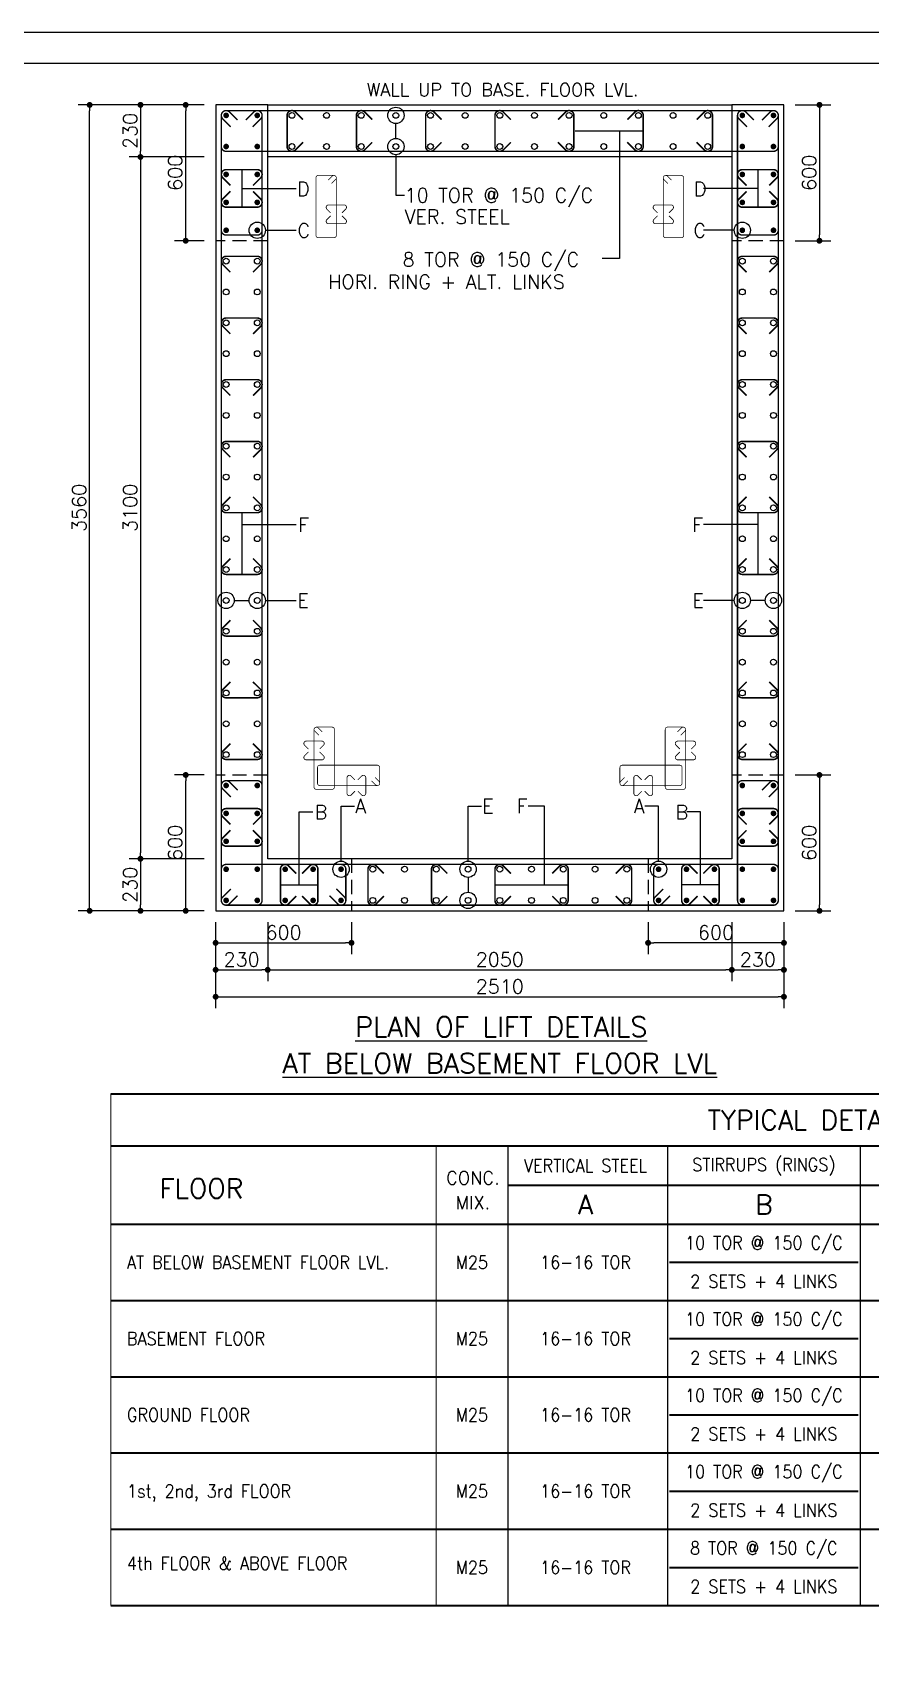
# Model space of a CAD drawing. Extents: x -200722 to 834823, y -494970 to 88783.
# Drawn here: x 275985 to 290794, y -146853 to -118243 of the extents above; entities that cross this region are included whole.
import ezdxf
from ezdxf.enums import TextEntityAlignment as Align

# ---------------------------------------------------------------- set-up
doc = ezdxf.new("R2010")
doc.units = 0
doc.header["$LTSCALE"] = 100
doc.header["$MEASUREMENT"] = 0
doc.header["$PDMODE"] = 34
doc.linetypes.add('HIDDEN', pattern=[0.375, 0.25, -0.125])
doc.layers.get('0').update_dxf_attribs({"linetype": 'CONTINUOUS'})
doc.layers.get('DEFPOINTS').update_dxf_attribs({"linetype": 'CONTINUOUS'})
doc.layers.add('9_PRINT BOUNDARY_NON PRINT', color=32, linetype='CONTINUOUS', plot=False)
doc.layers.add('9_TITLE TEXT', color=7, linetype='CONTINUOUS', lineweight=20)
for name, color, linetype in [('BEAM', 4, 'CONTINUOUS'), ('COL. SHED. STEEL.', 6, 'CONTINUOUS'), ('STEEL', 6, 'CONTINUOUS'), ('TEXT', 2, 'CONTINUOUS')]:
    doc.layers.add(name, color=color, linetype=linetype)
doc.styles.add('ROMANS', font='romans.shx')
doc.styles.get("Standard").update_dxf_attribs({"font": 'simplex.shx'})
doc.dimstyles.new('STANDARD$0', dxfattribs={"dimtxt": 2.5, "dimasz": 2.5, "dimexe": 2, "dimexo": 0.7, "dimgap": 0.9, "dimtad": 1, "dimdec": 0, "dimdsep": 46, "dimtxsty": 'ROMANS', "dimcen": 0.09, "dimclrd": 4, "dimclre": 4, "dimclrt": 3, "dimadec": 0, "dimazin": 0, "dimtfac": 1, "dimtdec": 0, "dimtmove": 0, "dimatfit": 3, "dimfxl": 1, "dimtolj": 1, "dimtzin": 0, "dimarcsym": 0})

# ---------------------------------------------------------------- blocks, each defined once
blk = doc.blocks.new('DOT')
at = {"color": 0, "linetype": 'ByBlock'}
blk.add_line((-0.5, 0), (-1, 0), dxfattribs=at)
at = {"color": 0, "linetype": 'ByBlock', "const_width": 0.5}
blk.add_lwpolyline([(-0.25, 0, 1), (0.25, 0, 1)], format="xyb", close=True, dxfattribs=at)
blk = doc.blocks.new('*D4')
at = {"layer": 'BEAM', "color": 0, "lineweight": -2, "transparency": 16777216}
for p, q in [((279023, -119524), (277695, -119524)), ((277895, -119628), (277895, -120340)), ((279023, -120444), (277695, -120444))]:
    blk.add_line(p, q, dxfattribs=at)
at = {"layer": 'DEFPOINTS', "color": 0, "lineweight": -3, "transparency": 16777216}
for p in [(279223, -119524), (277895, -120444), (279223, -120444)]:
    blk.add_point(p, dxfattribs=at)
at = {"layer": 'BEAM', "color": 0, "lineweight": -2, "transparency": 16777216, "xscale": 104, "yscale": 104, "zscale": 104}
for p, rotation in [((277895, -119524), 90), ((277895, -120444), 270)]:
    blk.add_blockref('DOT', p, dxfattribs=dict(at, rotation=rotation))
at = {"layer": 'BEAM', "color": 0, "transparency": 16777216, "insert": (277711, -119984), "char_height": 248, "attachment_point": 5, "rotation": 90}
blk.add_mtext('\\A1;230', dxfattribs=at)
blk = doc.blocks.new('_DOT')
at = {"color": 0, "linetype": 'ByBlock'}
blk.add_line((-0.5, 0), (-1, 0), dxfattribs=at)
at = {"color": 0, "linetype": 'ByBlock', "const_width": 0.5}
blk.add_lwpolyline([(-0.25, 0, 1), (0.25, 0, 1)], format="xyb", close=True, dxfattribs=at)
blk = doc.blocks.new('*D5')
at = {"layer": 'BEAM', "color": 0, "lineweight": -2, "transparency": 16777216}
for p, q in [((279023, -120444), (277695, -120444)), ((277895, -120548), (277895, -132740)), ((279023, -132844), (277695, -132844))]:
    blk.add_line(p, q, dxfattribs=at)
at = {"layer": 'DEFPOINTS', "color": 0, "lineweight": -3, "transparency": 16777216}
for p in [(279223, -120444), (277895, -132844), (279223, -132844)]:
    blk.add_point(p, dxfattribs=at)
at = {"layer": 'BEAM', "color": 0, "lineweight": -2, "transparency": 16777216, "xscale": 104, "yscale": 104, "zscale": 104}
for p, rotation in [((277895, -120444), 90), ((277895, -132844), 270)]:
    blk.add_blockref('DOT', p, dxfattribs=dict(at, rotation=rotation))
at = {"layer": 'BEAM', "color": 0, "transparency": 16777216, "insert": (277711, -126644), "char_height": 248, "attachment_point": 5, "rotation": 90}
blk.add_mtext('\\A1;3100', dxfattribs=at)
blk = doc.blocks.new('*D6')
at = {"layer": 'BEAM', "color": 0, "lineweight": -2, "transparency": 16777216}
for p, q in [((279023, -132844), (277695, -132844)), ((277895, -132948), (277895, -133660)), ((279023, -133764), (277695, -133764))]:
    blk.add_line(p, q, dxfattribs=at)
at = {"layer": 'DEFPOINTS', "color": 0, "lineweight": -3, "transparency": 16777216}
for p in [(279223, -132844), (277895, -133764), (279223, -133764)]:
    blk.add_point(p, dxfattribs=at)
at = {"layer": 'BEAM', "color": 0, "lineweight": -2, "transparency": 16777216, "xscale": 104, "yscale": 104, "zscale": 104}
for p, rotation in [((277895, -132844), 90), ((277895, -133764), 270)]:
    blk.add_blockref('DOT', p, dxfattribs=dict(at, rotation=rotation))
at = {"layer": 'BEAM', "color": 0, "transparency": 16777216, "insert": (277711, -133304), "char_height": 248, "attachment_point": 5, "rotation": 90}
blk.add_mtext('\\A1;230', dxfattribs=at)
blk = doc.blocks.new('*D7')
at = {"layer": 'BEAM', "color": 0, "lineweight": -2, "transparency": 16777216}
for p, q in [((279023, -119524), (276797, -119524)), ((276997, -133660), (276997, -119628)), ((279023, -133764), (276797, -133764))]:
    blk.add_line(p, q, dxfattribs=at)
at = {"layer": 'DEFPOINTS', "color": 0, "lineweight": -3, "transparency": 16777216}
for p in [(276997, -119524), (279223, -119524), (279223, -133764)]:
    blk.add_point(p, dxfattribs=at)
at = {"layer": 'BEAM', "color": 0, "lineweight": -2, "transparency": 16777216, "xscale": 104, "yscale": 104, "zscale": 104}
for p, rotation in [((276997, -119524), 90), ((276997, -133764), 270)]:
    blk.add_blockref('DOT', p, dxfattribs=dict(at, rotation=rotation))
at = {"layer": 'BEAM', "color": 0, "transparency": 16777216, "insert": (276813, -126644), "char_height": 248, "attachment_point": 5, "rotation": 90}
blk.add_mtext('\\A1;3560', dxfattribs=at)
blk = doc.blocks.new('*D8')
at = {"layer": 'BEAM', "color": 0, "lineweight": -2, "transparency": 16777216}
for p, q in [((279223, -133964), (279223, -135007)), ((280143, -133964), (280143, -135007)), ((279327, -134807), (280039, -134807))]:
    blk.add_line(p, q, dxfattribs=at)
at = {"layer": 'DEFPOINTS', "color": 0, "lineweight": -3, "transparency": 16777216}
for p in [(279223, -133764), (280143, -133764), (280143, -134807)]:
    blk.add_point(p, dxfattribs=at)
at = {"layer": 'BEAM', "color": 0, "lineweight": -2, "transparency": 16777216, "xscale": 104, "yscale": 104, "zscale": 104, "rotation": 180}
blk.add_blockref('DOT', (279223, -134807), dxfattribs=at)
at = {"layer": 'BEAM', "color": 0, "lineweight": -2, "transparency": 16777216, "xscale": 104, "yscale": 104, "zscale": 104}
blk.add_blockref('DOT', (280143, -134807), dxfattribs=at)
at = {"layer": 'BEAM', "color": 0, "transparency": 16777216, "insert": (279683, -134623), "char_height": 248, "attachment_point": 5}
blk.add_mtext('\\A1;230', dxfattribs=at)
blk = doc.blocks.new('*D9')
at = {"layer": 'BEAM', "color": 0, "lineweight": -2, "transparency": 16777216}
for p, q in [((280143, -133964), (280143, -135007)), ((288343, -133964), (288343, -135007)), ((280247, -134807), (288239, -134807))]:
    blk.add_line(p, q, dxfattribs=at)
at = {"layer": 'DEFPOINTS', "color": 0, "lineweight": -3, "transparency": 16777216}
for p in [(280143, -133764), (288343, -133764), (288343, -134807)]:
    blk.add_point(p, dxfattribs=at)
at = {"layer": 'BEAM', "color": 0, "lineweight": -2, "transparency": 16777216, "xscale": 104, "yscale": 104, "zscale": 104, "rotation": 180}
blk.add_blockref('DOT', (280143, -134807), dxfattribs=at)
at = {"layer": 'BEAM', "color": 0, "lineweight": -2, "transparency": 16777216, "xscale": 104, "yscale": 104, "zscale": 104}
blk.add_blockref('DOT', (288343, -134807), dxfattribs=at)
at = {"layer": 'BEAM', "color": 0, "transparency": 16777216, "insert": (284243, -134623), "char_height": 248, "attachment_point": 5}
blk.add_mtext('\\A1;2050', dxfattribs=at)
blk = doc.blocks.new('*D10')
at = {"layer": 'BEAM', "color": 0, "lineweight": -2, "transparency": 16777216}
for p, q in [((288343, -133964), (288343, -135007)), ((289263, -133964), (289263, -135007)), ((288447, -134807), (289159, -134807))]:
    blk.add_line(p, q, dxfattribs=at)
at = {"layer": 'DEFPOINTS', "color": 0, "lineweight": -3, "transparency": 16777216}
for p in [(288343, -133764), (289263, -133764), (289263, -134807)]:
    blk.add_point(p, dxfattribs=at)
at = {"layer": 'BEAM', "color": 0, "lineweight": -2, "transparency": 16777216, "xscale": 104, "yscale": 104, "zscale": 104, "rotation": 180}
blk.add_blockref('DOT', (288343, -134807), dxfattribs=at)
at = {"layer": 'BEAM', "color": 0, "lineweight": -2, "transparency": 16777216, "xscale": 104, "yscale": 104, "zscale": 104}
blk.add_blockref('DOT', (289263, -134807), dxfattribs=at)
at = {"layer": 'BEAM', "color": 0, "transparency": 16777216, "insert": (288803, -134623), "char_height": 248, "attachment_point": 5}
blk.add_mtext('\\A1;230', dxfattribs=at)
blk = doc.blocks.new('*D11')
at = {"layer": 'BEAM', "color": 0, "lineweight": -2, "transparency": 16777216}
for p, q in [((279223, -133964), (279223, -135483)), ((289263, -133964), (289263, -135483)), ((279327, -135283), (289159, -135283))]:
    blk.add_line(p, q, dxfattribs=at)
at = {"layer": 'DEFPOINTS', "color": 0, "lineweight": -3, "transparency": 16777216}
for p in [(279223, -133764), (289263, -133764), (289263, -135283)]:
    blk.add_point(p, dxfattribs=at)
at = {"layer": 'BEAM', "color": 0, "lineweight": -2, "transparency": 16777216, "xscale": 104, "yscale": 104, "zscale": 104, "rotation": 180}
blk.add_blockref('DOT', (279223, -135283), dxfattribs=at)
at = {"layer": 'BEAM', "color": 0, "lineweight": -2, "transparency": 16777216, "xscale": 104, "yscale": 104, "zscale": 104}
blk.add_blockref('DOT', (289263, -135283), dxfattribs=at)
at = {"layer": 'BEAM', "color": 0, "transparency": 16777216, "insert": (284243, -135099), "char_height": 248, "attachment_point": 5}
blk.add_mtext('\\A1;2510', dxfattribs=at)
blk = doc.blocks.new('*D12')
at = {"layer": 'BEAM', "color": 0, "lineweight": -2, "transparency": 16777216}
for p, q in [((279223, -133964), (279223, -134530)), ((281623, -133964), (281623, -134530)), ((279327, -134330), (281519, -134330))]:
    blk.add_line(p, q, dxfattribs=at)
at = {"layer": 'DEFPOINTS', "color": 0, "lineweight": -3, "transparency": 16777216}
for p in [(279223, -133764), (281623, -133764), (281623, -134330)]:
    blk.add_point(p, dxfattribs=at)
at = {"layer": 'BEAM', "color": 0, "lineweight": -2, "transparency": 16777216, "xscale": 104, "yscale": 104, "zscale": 104, "rotation": 180}
blk.add_blockref('DOT', (279223, -134330), dxfattribs=at)
at = {"layer": 'BEAM', "color": 0, "lineweight": -2, "transparency": 16777216, "xscale": 104, "yscale": 104, "zscale": 104}
blk.add_blockref('DOT', (281623, -134330), dxfattribs=at)
at = {"layer": 'BEAM', "color": 0, "transparency": 16777216, "insert": (280423, -134146), "char_height": 248, "attachment_point": 5}
blk.add_mtext('\\A1;600', dxfattribs=at)
blk = doc.blocks.new('*D13')
at = {"layer": 'BEAM', "color": 0, "lineweight": -2, "transparency": 16777216}
for p, q in [((279023, -131364), (278494, -131364)), ((278694, -133660), (278694, -131468)), ((279023, -133764), (278494, -133764))]:
    blk.add_line(p, q, dxfattribs=at)
at = {"layer": 'DEFPOINTS', "color": 0, "lineweight": -3, "transparency": 16777216}
for p in [(278694, -131364), (279223, -131364), (279223, -133764)]:
    blk.add_point(p, dxfattribs=at)
at = {"layer": 'BEAM', "color": 0, "lineweight": -2, "transparency": 16777216, "xscale": 104, "yscale": 104, "zscale": 104}
for p, rotation in [((278694, -131364), 90), ((278694, -133764), 270)]:
    blk.add_blockref('DOT', p, dxfattribs=dict(at, rotation=rotation))
at = {"layer": 'BEAM', "color": 0, "transparency": 16777216, "insert": (278510, -132564), "char_height": 248, "attachment_point": 5, "rotation": 90}
blk.add_mtext('\\A1;600', dxfattribs=at)
blk = doc.blocks.new('*D14')
at = {"layer": 'BEAM', "color": 0, "lineweight": -2, "transparency": 16777216}
for p, q in [((279023, -119524), (278494, -119524)), ((278694, -121820), (278694, -119628)), ((279023, -121924), (278494, -121924))]:
    blk.add_line(p, q, dxfattribs=at)
at = {"layer": 'DEFPOINTS', "color": 0, "lineweight": -3, "transparency": 16777216}
for p in [(278694, -119524), (279223, -119524), (279223, -121924)]:
    blk.add_point(p, dxfattribs=at)
at = {"layer": 'BEAM', "color": 0, "lineweight": -2, "transparency": 16777216, "xscale": 104, "yscale": 104, "zscale": 104}
for p, rotation in [((278694, -119524), 90), ((278694, -121924), 270)]:
    blk.add_blockref('DOT', p, dxfattribs=dict(at, rotation=rotation))
at = {"layer": 'BEAM', "color": 0, "transparency": 16777216, "insert": (278510, -120724), "char_height": 248, "attachment_point": 5, "rotation": 90}
blk.add_mtext('\\A1;600', dxfattribs=at)
blk = doc.blocks.new('*D15')
at = {"layer": 'BEAM', "color": 0, "lineweight": -2, "transparency": 16777216}
for p, q in [((289463, -119524), (290091, -119524)), ((289891, -119628), (289891, -121820)), ((289463, -121924), (290091, -121924))]:
    blk.add_line(p, q, dxfattribs=at)
at = {"layer": 'DEFPOINTS', "color": 0, "lineweight": -3, "transparency": 16777216}
for p in [(289263, -119524), (289263, -121924), (289891, -121924)]:
    blk.add_point(p, dxfattribs=at)
at = {"layer": 'BEAM', "color": 0, "lineweight": -2, "transparency": 16777216, "xscale": 104, "yscale": 104, "zscale": 104}
for p, rotation in [((289891, -119524), 90), ((289891, -121924), 270)]:
    blk.add_blockref('DOT', p, dxfattribs=dict(at, rotation=rotation))
at = {"layer": 'BEAM', "color": 0, "transparency": 16777216, "insert": (289707, -120724), "char_height": 248, "attachment_point": 5, "rotation": 90}
blk.add_mtext('\\A1;600', dxfattribs=at)
blk = doc.blocks.new('*D16')
at = {"layer": 'BEAM', "color": 0, "lineweight": -2, "transparency": 16777216}
for p, q in [((289463, -131364), (290091, -131364)), ((289891, -131468), (289891, -133660)), ((289463, -133764), (290091, -133764))]:
    blk.add_line(p, q, dxfattribs=at)
at = {"layer": 'DEFPOINTS', "color": 0, "lineweight": -3, "transparency": 16777216}
for p in [(289263, -131364), (289263, -133764), (289891, -133764)]:
    blk.add_point(p, dxfattribs=at)
at = {"layer": 'BEAM', "color": 0, "lineweight": -2, "transparency": 16777216, "xscale": 104, "yscale": 104, "zscale": 104}
for p, rotation in [((289891, -131364), 90), ((289891, -133764), 270)]:
    blk.add_blockref('DOT', p, dxfattribs=dict(at, rotation=rotation))
at = {"layer": 'BEAM', "color": 0, "transparency": 16777216, "insert": (289707, -132564), "char_height": 248, "attachment_point": 5, "rotation": 90}
blk.add_mtext('\\A1;600', dxfattribs=at)
blk = doc.blocks.new('*D17')
at = {"layer": 'BEAM', "color": 0, "lineweight": -2, "transparency": 16777216}
for p, q in [((286863, -133964), (286863, -134530)), ((289263, -133964), (289263, -134530)), ((289159, -134330), (286967, -134330))]:
    blk.add_line(p, q, dxfattribs=at)
at = {"layer": 'DEFPOINTS', "color": 0, "lineweight": -3, "transparency": 16777216}
for p in [(286863, -133764), (289263, -133764), (286863, -134330)]:
    blk.add_point(p, dxfattribs=at)
at = {"layer": 'BEAM', "color": 0, "lineweight": -2, "transparency": 16777216, "xscale": 104, "yscale": 104, "zscale": 104, "rotation": 180}
blk.add_blockref('DOT', (286863, -134330), dxfattribs=at)
at = {"layer": 'BEAM', "color": 0, "lineweight": -2, "transparency": 16777216, "xscale": 104, "yscale": 104, "zscale": 104}
blk.add_blockref('DOT', (289263, -134330), dxfattribs=at)
at = {"layer": 'BEAM', "color": 0, "transparency": 16777216, "insert": (288063, -134146), "char_height": 248, "attachment_point": 5}
blk.add_mtext('\\A1;600', dxfattribs=at)

msp = doc.modelspace()

# ---------------------------------------------------------------- linework, layer by layer
at = {"color": 18, "lineweight": 20, "true_color": 0x000000}
for p, q in [((277373.2, -136999.4), (277373.2, -146040.1)), ((283116.3, -137919.4), (283116.3, -146040.1))]:
    msp.add_line(p, q, dxfattribs=at)
at = {"color": 18, "lineweight": 35, "true_color": 0x000000}
for p, q in [((277373.2, -136999.4), (304958.4, -136999.4)), ((277373.2, -137919.4), (304958.4, -137919.4)), ((284385.9, -138609.4), (304958.4, -138609.4)), ((277373.2, -139299.4), (304958.4, -139299.4)), ((277373.2, -140647.6), (304958.4, -140647.6)), ((277373.2, -141995.7), (304958.4, -141995.7)), ((277373.2, -143343.8), (304958.4, -143343.8)), ((277373.2, -144692), (304958.4, -144692)), ((277373.2, -146040.1), (304958.4, -146040.1))]:
    msp.add_line(p, q, dxfattribs=at)
at = {"color": 18, "true_color": 0x000000}
for p, q in [((284385.9, -137919.4), (284385.9, -146040.1)), ((287208.4, -137919.4), (287208.4, -146040.1)), ((290608.4, -137919.4), (290608.4, -146040.1))]:
    msp.add_line(p, q, dxfattribs=at)
at = {"color": 8, "lineweight": 35}
for p, q in [((287240.9, -139973.5), (290575.9, -139973.5)), ((287240.9, -141321.6), (290575.9, -141321.6)), ((287240.9, -142669.8), (290575.9, -142669.8)), ((287240.9, -144017.9), (290575.9, -144017.9)), ((287240.9, -145366), (290575.9, -145366))]:
    msp.add_line(p, q, dxfattribs=at)
at = {"color": 18, "true_color": 0x000000}
msp.add_lwpolyline([(223222.7, -183032.7), (314632.7, -183032.7), (314632.7, -118792.7), (223222.7, -118792.7)], close=True, dxfattribs=at)
at = {"layer": '9_PRINT BOUNDARY_NON PRINT', "color": 18, "true_color": 0x000000}
msp.add_lwpolyline([(222672.7, -183582.7), (315182.7, -183582.7), (315182.7, -118242.7), (222672.7, -118242.7)], close=True, dxfattribs=at)
at = {"layer": '9_TITLE TEXT', "color": 18, "true_color": 0x000000}
msp.add_lwpolyline([(314632.7, -118792.7), (223222.7, -118792.7), (223222.7, -183032.7), (314632.7, -183032.7)], dxfattribs=at)
at = {"layer": 'BEAM', "color": 18, "true_color": 0x000000}
for p, q in [((280143.5, -119524.5), (288343.2, -119524.5)), ((288343.2, -120444.5), (280143.5, -120444.5))]:
    msp.add_line(p, q, dxfattribs=at)
at = {"layer": 'BEAM', "color": 8, "linetype": 'HIDDEN', "ltscale": 10}
for p, q in [((280143.5, -121924.5), (279223.5, -121924.5)), ((289263.2, -121924.5), (288343.2, -121924.5)), ((280143.5, -131364.5), (279223.5, -131364.5)), ((289263.2, -131364.5), (288343.2, -131364.5)), ((281623.5, -132844.5), (281623.5, -133764.5)), ((286863.2, -132844.5), (286863.2, -133764.5))]:
    msp.add_line(p, q, dxfattribs=at)
at = {"layer": 'BEAM', "color": 18, "true_color": 0x000000}
msp.add_lwpolyline([(288343.2, -119524.5), (288343.2, -119524.5), (288343.2, -132844.5), (280143.5, -132844.5), (280143.5, -119524.5), (280143.5, -119524.5), (280143.5, -119524.5), (279223.5, -119524.5), (279223.5, -133764.5), (289263.2, -133764.5), (289263.2, -119524.5), (288343.2, -119524.5), (288343.2, -119524.5), (288343.2, -119524.5)], dxfattribs=at)
at = {"layer": 'COL. SHED. STEEL.', "color": 62, "linetype": 'Continuous', "const_width": 25}
for points in [[(279408.5, -133664.5), (279958.5, -133664.5, 0.4142136), (280043.5, -133579.5), (280043.5, -119709.5, 0.4142136), (279958.5, -119624.5), (279408.5, -119624.5, 0.4142136), (279323.5, -119709.5), (279323.5, -133579.5, 0.4142136)], [(289078.2, -133664.5), (288528.2, -133664.5, -0.4142136), (288443.2, -133579.5), (288443.2, -119709.5, -0.4142136), (288528.2, -119624.5), (289078.2, -119624.5, -0.4142136), (289163.2, -119709.5), (289163.2, -133579.5, -0.4142136)], [(279408.5, -133664.5), (289078.2, -133664.5, 0.4142136), (289163.2, -133579.5), (289163.2, -133029.5, 0.4142136), (289078.2, -132944.5), (279408.5, -132944.5, 0.4142136), (279323.5, -133029.5), (279323.5, -133579.5, 0.4142136)]]:
    msp.add_lwpolyline(points, format="xyb", close=True, dxfattribs=at)
for points in [[(279610.6, -119791.9), (279462.7, -119644, 0.9104106), (279343, -119763.7), (279490.9, -119911.6)], [(288876.1, -119791.9), (289024, -119644, -0.9104106), (289143.7, -119763.7), (288995.8, -119911.6)], [(279610.6, -133497), (279462.7, -133644.9, -0.9104106), (279343, -133525.2), (279490.9, -133377.4)]]:
    msp.add_lwpolyline(points, format="xyb", dxfattribs=at)
at = {"layer": 'COL. SHED. STEEL.', "color": 62, "linetype": 'HIDDEN', "ltscale": 10, "const_width": 25}
msp.add_lwpolyline([(289078.2, -119624.5), (279408.5, -119624.5, 0.4142136), (279323.5, -119709.5), (279323.5, -120259.5, 0.4142135), (279408.5, -120344.5), (289078.2, -120344.5, 0.4142136), (289163.2, -120259.5), (289163.2, -119709.5, 0.4142135)], format="xyb", close=True, dxfattribs=at)
at = {"layer": 'COL. SHED. STEEL.', "color": 18, "linetype": 'Continuous', "true_color": 0x000000}
for points, const_width in [([(279408.5, -119624.5), (279958.5, -119624.5, -0.4142136), (280043.5, -119709.5), (280043.5, -121739.5, -0.4142136), (279958.5, -121824.5), (279408.5, -121824.5, -0.4142136), (279323.5, -121739.5), (279323.5, -119709.5, -0.4142136)], 25), ([(279383.5, -119709.5, 1), (279433.5, -119709.5, 1)], 50), ([(279933.5, -119709.5, 1), (279983.5, -119709.5, 1)], 50), ([(289078.2, -119624.5), (288528.2, -119624.5, 0.4142136), (288443.2, -119709.5), (288443.2, -121739.5, 0.4142136), (288528.2, -121824.5), (289078.2, -121824.5, 0.4142136), (289163.2, -121739.5), (289163.2, -119709.5, 0.4142136)], 25), ([(288503.2, -119709.5, 1), (288553.2, -119709.5, 1)], 50), ([(289053.2, -119709.5, 1), (289103.2, -119709.5, 1)], 50), ([(279383.5, -120259.5, 1), (279433.5, -120259.5, 1)], 50), ([(279983.5, -120259.5, -1), (279933.5, -120259.5, -1)], 50), ([(288503.2, -120259.5, 1), (288553.2, -120259.5, 1)], 50), ([(289103.2, -120259.5, -1), (289053.2, -120259.5, -1)], 50), ([(279383.5, -120752.8, 1), (279433.5, -120752.8, 1)], 50), ([(279983.5, -120752.8, -1), (279933.5, -120752.8, -1)], 50), ([(288503.2, -120752.8, 1), (288553.2, -120752.8, 1)], 50), ([(289103.2, -120752.8, -1), (289053.2, -120752.8, -1)], 50), ([(281037.3, -120770.3), (281312.3, -120770.3, -0.4142136), (281354.8, -120812.8), (281354.8, -121827.8, -0.4142136), (281312.3, -121870.3), (281037.3, -121870.3, -0.4142136), (280994.8, -121827.8), (280994.8, -120812.8, -0.4142136)], 12.5), ([(287449.3, -120770.3), (287174.3, -120770.3, 0.4142136), (287131.8, -120812.8), (287131.8, -121827.8, 0.4142136), (287174.3, -121870.3), (287449.3, -121870.3, 0.4142136), (287491.8, -121827.8), (287491.8, -120812.8, 0.4142136)], 12.5), ([(279383.5, -121246.1, 1), (279433.5, -121246.1, 1)], 50), ([(279983.5, -121246.1, -1), (279933.5, -121246.1, -1)], 50), ([(288503.2, -121246.1, 1), (288553.2, -121246.1, 1)], 50), ([(289103.2, -121246.1, -1), (289053.2, -121246.1, -1)], 50), ([(279383.5, -121739.5, 1), (279433.5, -121739.5, 1)], 50), ([(279983.5, -121739.5, -1), (279933.5, -121739.5, -1)], 50), ([(288503.2, -121739.5, 1), (288553.2, -121739.5, 1)], 50), ([(289103.2, -121739.5, -1), (289053.2, -121739.5, -1)], 50), ([(281004, -131618.6), (281279, -131618.6, 0.4142136), (281321.5, -131576.1), (281321.5, -130561.1, 0.4142136), (281279, -130518.6), (281004, -130518.6, 0.4142136), (280961.5, -130561.1), (280961.5, -131576.1, 0.4142136)], 12.5), ([(287482.7, -131618.6), (287207.7, -131618.6, -0.4142136), (287165.2, -131576.1), (287165.2, -130561.1, -0.4142136), (287207.7, -130518.6), (287482.7, -130518.6, -0.4142136), (287525.2, -130561.1), (287525.2, -131576.1, -0.4142136)], 12.5), ([(282079.9, -131190.7), (281064.9, -131190.7, 0.4142136), (281022.4, -131233.2), (281022.4, -131508.2, 0.4142136), (281064.9, -131550.7), (282079.9, -131550.7, 0.4142136), (282122.4, -131508.2), (282122.4, -131233.2, 0.4142136)], 12.5), ([(286406.8, -131190.7), (287421.8, -131190.7, -0.4142136), (287464.3, -131233.2), (287464.3, -131508.2, -0.4142136), (287421.8, -131550.7), (286406.8, -131550.7, -0.4142136), (286364.3, -131508.2), (286364.3, -131233.2, -0.4142136)], 12.5), ([(279408.5, -133664.5), (279958.5, -133664.5, 0.4142136), (280043.5, -133579.5), (280043.5, -131549.5, 0.4142136), (279958.5, -131464.5), (279408.5, -131464.5, 0.4142136), (279323.5, -131549.5), (279323.5, -133579.5, 0.4142136)], 25), ([(279383.5, -131549.5, -1), (279433.5, -131549.5, -1)], 50), ([(279983.5, -131549.5, 1), (279933.5, -131549.5, 1)], 50), ([(289078.2, -133664.5), (288528.2, -133664.5, -0.4142136), (288443.2, -133579.5), (288443.2, -131549.5, -0.4142136), (288528.2, -131464.5), (289078.2, -131464.5, -0.4142136), (289163.2, -131549.5), (289163.2, -133579.5, -0.4142136)], 25), ([(288503.2, -131549.5, -1), (288553.2, -131549.5, -1)], 50), ([(289103.2, -131549.5, 1), (289053.2, -131549.5, 1)], 50), ([(279408.5, -132067.8, 1), (279408.5, -132017.8, 1)], 50), ([(279958.5, -132017.8, -1), (279958.5, -132067.8, -1)], 50), ([(288528.2, -132017.8, 1), (288528.2, -132067.8, 1)], 50), ([(289078.2, -132067.8, -1), (289078.2, -132017.8, -1)], 50), ([(279408.5, -132561.1, 1), (279408.5, -132511.1, 1)], 50), ([(279958.5, -132511.1, -1), (279958.5, -132561.1, -1)], 50), ([(288528.2, -132511.1, 1), (288528.2, -132561.1, 1)], 50), ([(289078.2, -132561.1, -1), (289078.2, -132511.1, -1)], 50), ([(281438.5, -132944.5), (279408.5, -132944.5, 0.4142136), (279323.5, -133029.5), (279323.5, -133579.5, 0.4142136), (279408.5, -133664.5), (281438.5, -133664.5, 0.4142136), (281523.5, -133579.5), (281523.5, -133029.5, 0.4142136)], 25), ([(279383.5, -133029.5, -1), (279433.5, -133029.5, -1)], 50), ([(279983.5, -133029.5, 1), (279933.5, -133029.5, 1)], 50), ([(280476.8, -133029.5, 1), (280426.8, -133029.5, 1)], 50), ([(280970.1, -133029.5, 1), (280920.1, -133029.5, 1)], 50), ([(281463.5, -133029.5, 1), (281413.5, -133029.5, 1)], 50), ([(287048.2, -132944.5), (289078.2, -132944.5, -0.4142136), (289163.2, -133029.5), (289163.2, -133579.5, -0.4142136), (289078.2, -133664.5), (287048.2, -133664.5, -0.4142136), (286963.2, -133579.5), (286963.2, -133029.5, -0.4142136)], 25), ([(287023.2, -133029.5, -1), (287073.2, -133029.5, -1)], 50), ([(287516.6, -133029.5, -1), (287566.6, -133029.5, -1)], 50), ([(288009.9, -133029.5, -1), (288059.9, -133029.5, -1)], 50), ([(288503.2, -133029.5, -1), (288553.2, -133029.5, -1)], 50), ([(289103.2, -133029.5, 1), (289053.2, -133029.5, 1)], 50), ([(279383.5, -133579.5, -1), (279433.5, -133579.5, -1)], 50), ([(279933.5, -133579.5, -1), (279983.5, -133579.5, -1)], 50), ([(280426.8, -133579.5, -1), (280476.8, -133579.5, -1)], 50), ([(280920.1, -133579.5, -1), (280970.1, -133579.5, -1)], 50), ([(281463.5, -133579.5, 1), (281413.5, -133579.5, 1)], 50), ([(287023.2, -133579.5, -1), (287073.2, -133579.5, -1)], 50), ([(287566.6, -133579.5, 1), (287516.6, -133579.5, 1)], 50), ([(288059.9, -133579.5, 1), (288009.9, -133579.5, 1)], 50), ([(288553.2, -133579.5, 1), (288503.2, -133579.5, 1)], 50), ([(289103.2, -133579.5, 1), (289053.2, -133579.5, 1)], 50)]:
    msp.add_lwpolyline(points, format="xyb", close=True, dxfattribs=dict(at, const_width=const_width))
for points, const_width in [([(279756.4, -119791.9), (279904.2, -119644, -0.9104106), (280023.9, -119763.7), (279876, -119911.6)], 25), ([(288730.3, -119791.9), (288582.4, -119644, 0.9104106), (288462.7, -119763.7), (288610.6, -119911.6)], 25), ([(281211.3, -120854), (281285.2, -120780, -0.9104106), (281345, -120839.9), (281271.1, -120913.8)], 12.5), ([(287275.4, -120854), (287201.5, -120780, 0.9104106), (287141.6, -120839.9), (287215.6, -120913.8)], 12.5), ([(281105.1, -130602.3), (281031.1, -130528.4, 0.9104106), (280971.3, -130588.2), (281045.2, -130662.2)], 12.5), ([(287381.6, -130602.3), (287455.6, -130528.4, -0.9104106), (287515.4, -130588.2), (287441.4, -130662.2)], 12.5), ([(279610.6, -131631.9), (279462.7, -131484, 0.9104106), (279343, -131603.7), (279490.9, -131751.6)], 25), ([(281978.8, -131467), (282052.8, -131540.9, 0.9104106), (282112.6, -131481.1), (282038.7, -131407.1)], 12.5), ([(286507.9, -131467), (286433.9, -131540.9, -0.9104106), (286374.1, -131481.1), (286448, -131407.1)], 12.5), ([(288876.1, -131631.9), (289024, -131484, -0.9104106), (289143.7, -131603.7), (288995.8, -131751.6)], 25), ([(281236.4, -133497), (281384.2, -133644.9, 0.9104106), (281503.9, -133525.2), (281356, -133377.4)], 25), ([(287250.3, -133497), (287102.4, -133644.9, -0.9104106), (286982.8, -133525.2), (287130.7, -133377.4)], 25)]:
    msp.add_lwpolyline(points, format="xyb", dxfattribs=dict(at, const_width=const_width))
at = {"layer": 'COL. SHED. STEEL.', "color": 7, "linetype": 'Continuous'}
for centre in [(280570.6, -119709.5), (281182.7, -119709.5), (281794.8, -119709.5), (282407, -119709.5), (283019.1, -119709.5), (283631.2, -119709.5), (284243.3, -119709.5), (284855.5, -119709.5), (285467.6, -119709.5), (286079.7, -119709.5), (286691.8, -119709.5), (287304, -119709.5), (287916.1, -119709.5), (280570.6, -120259.5), (281182.7, -120259.5), (281794.8, -120259.5), (282407, -120259.5), (283019.1, -120259.5), (283631.2, -120259.5), (284243.3, -120259.5), (284855.5, -120259.5), (285467.6, -120259.5), (286079.7, -120259.5), (286691.8, -120259.5), (287304, -120259.5), (287916.1, -120259.5), (279408.5, -122284.5), (279958.5, -122284.5), (288528.2, -122284.5), (289078.2, -122284.5), (279408.5, -122829.5), (279958.5, -122829.5), (288528.2, -122829.5), (289078.2, -122829.5), (279408.5, -123374.5), (279958.5, -123374.5), (288528.2, -123374.5), (289078.2, -123374.5), (279408.5, -123919.5), (279958.5, -123919.5), (288528.2, -123919.5), (289078.2, -123919.5), (279408.5, -124464.5), (279958.5, -124464.5), (288528.2, -124464.5), (289078.2, -124464.5), (279408.5, -125009.5), (279958.5, -125009.5), (288528.2, -125009.5), (289078.2, -125009.5), (279408.5, -125554.5), (279958.5, -125554.5), (288528.2, -125554.5), (289078.2, -125554.5), (279408.5, -126099.5), (279958.5, -126099.5), (288528.2, -126099.5), (289078.2, -126099.5), (279408.5, -126644.5), (279958.5, -126644.5), (288528.2, -126644.5), (289078.2, -126644.5), (279408.5, -127189.5), (279958.5, -127189.5), (288528.2, -127189.5), (289078.2, -127189.5), (279408.5, -127734.5), (279958.5, -127734.5), (288528.2, -127734.5), (289078.2, -127734.5), (279408.5, -128279.5), (279958.5, -128279.5), (288528.2, -128279.5), (289078.2, -128279.5), (279408.5, -128824.5), (279958.5, -128824.5), (288528.2, -128824.5), (289078.2, -128824.5), (279408.5, -129369.5), (279958.5, -129369.5), (288528.2, -129369.5), (289078.2, -129369.5), (279408.5, -129914.5), (279958.5, -129914.5), (288528.2, -129914.5), (289078.2, -129914.5), (279408.5, -130459.5), (279958.5, -130459.5), (288528.2, -130459.5), (289078.2, -130459.5), (279408.5, -131004.5), (279958.5, -131004.5), (288528.2, -131004.5), (289078.2, -131004.5), (281999.4, -133029.5), (282560.4, -133029.5), (283121.4, -133029.5), (283682.4, -133029.5), (284243.3, -133029.5), (284804.3, -133029.5), (285365.3, -133029.5), (285926.3, -133029.5), (286487.3, -133029.5), (281999.4, -133579.5), (282560.4, -133579.5), (283121.4, -133579.5), (283682.4, -133579.5), (284243.3, -133579.5), (284804.3, -133579.5), (285365.3, -133579.5), (285926.3, -133579.5), (286487.3, -133579.5)]:
    msp.add_circle(centre, 51.5, dxfattribs=at)
at = {"layer": 'STEEL', "color": 140, "linetype": 'HIDDEN', "ltscale": 10}
for points in [[(280765.7, -120184.5, 28, 28, 0), (280630.7, -120319.6, 28, 28, -0.6681786), (280485.6, -120259.5, 28, 28, 0), (280485.6, -119709.5, 28, 28, -0.6681786), (280630.7, -119649.4, 28, 28, 0), (280765.7, -119784.4, 0, 0, 0)], [(281990, -120184.5, 28, 28, 0), (281854.9, -120319.6, 28, 28, -0.6681786), (281709.8, -120259.5, 28, 28, 0), (281709.8, -119709.5, 28, 28, -0.6681786), (281854.9, -119649.4, 28, 28, 0), (281990, -119784.4, 0, 0, 0)], [(283214.2, -120184.5, 28, 28, 0), (283079.2, -120319.6, 28, 28, -0.6681786), (282934.1, -120259.5, 28, 28, 0), (282934.1, -119709.5, 28, 28, -0.6681786), (283079.2, -119649.4, 28, 28, 0), (283214.2, -119784.4, 0, 0, 0)], [(284438.5, -120184.5, 28, 28, 0), (284303.4, -120319.6, 28, 28, -0.6681786), (284158.3, -120259.5, 28, 28, 0), (284158.3, -119709.5, 28, 28, -0.6681786), (284303.4, -119649.4, 28, 28, 0), (284438.5, -119784.4, 0, 0, 0)], [(285272.4, -120184.5, 28, 28, 0), (285407.5, -120319.6, 28, 28, 0.6681786), (285552.6, -120259.5, 28, 28, 0), (285552.6, -119709.5, 28, 28, 0.6681786), (285407.5, -119649.4, 28, 28, 0), (285272.4, -119784.4, 0, 0, 0)], [(286496.7, -120184.5, 28, 28, 0), (286631.7, -120319.6, 28, 28, 0.6681786), (286776.8, -120259.5, 28, 28, 0), (286776.8, -119709.5, 28, 28, 0.6681786), (286631.7, -119649.4, 28, 28, 0), (286496.7, -119784.4, 0, 0, 0)], [(287720.9, -120184.5, 28, 28, 0), (287856, -120319.6, 28, 28, 0.6681786), (288001.1, -120259.5, 28, 28, 0), (288001.1, -119709.5, 28, 28, 0.6681786), (287856, -119649.4, 28, 28, 0), (287720.9, -119784.4, 0, 0, 0)]]:
    msp.add_lwpolyline(points, format="xyseb", dxfattribs=at)
at = {"layer": 'STEEL', "color": 140, "const_width": 28}
for points in [[(279483.4, -120948), (279348.4, -120812.9, -0.6681786), (279408.5, -120667.8), (279958.5, -120667.8, -0.6681786), (280018.6, -120812.9), (279883.5, -120948)], [(279483.4, -121051), (279348.4, -121186, 0.6681786), (279408.5, -121331.1), (279958.5, -121331.1, 0.6681786), (280018.6, -121186), (279883.5, -121051)], [(288603.2, -122479.6), (288468.1, -122344.6, -0.6681786), (288528.2, -122199.5), (289078.2, -122199.5, -0.6681786), (289138.3, -122344.6), (289003.3, -122479.6)], [(288603.2, -123569.6), (288468.1, -123434.6, -0.6681786), (288528.2, -123289.5), (289078.2, -123289.5, -0.6681786), (289138.3, -123434.6), (289003.3, -123569.6)], [(288603.2, -124659.6), (288468.1, -124524.6, -0.6681786), (288528.2, -124379.5), (289078.2, -124379.5, -0.6681786), (289138.3, -124524.6), (289003.3, -124659.6)], [(288603.2, -125749.6), (288468.1, -125614.6, -0.6681786), (288528.2, -125469.5), (289078.2, -125469.5, -0.6681786), (289138.3, -125614.6), (289003.3, -125749.6)], [(288603.2, -126449.3), (288468.1, -126584.4, 0.6681786), (288528.2, -126729.5), (289078.2, -126729.5, 0.6681786), (289138.3, -126584.4), (289003.3, -126449.3)], [(288603.2, -127539.3), (288468.1, -127674.4, 0.6681786), (288528.2, -127819.5), (289078.2, -127819.5, 0.6681786), (289138.3, -127674.4), (289003.3, -127539.3)], [(288603.2, -128629.3), (288468.1, -128764.4, 0.6681786), (288528.2, -128909.5), (289078.2, -128909.5, 0.6681786), (289138.3, -128764.4), (289003.3, -128629.3)], [(288603.2, -129719.3), (288468.1, -129854.4, 0.6681786), (288528.2, -129999.5), (289078.2, -129999.5, 0.6681786), (289138.3, -129854.4), (289003.3, -129719.3)], [(288603.2, -130809.3), (288468.1, -130944.4, 0.6681786), (288528.2, -131089.5), (289078.2, -131089.5, 0.6681786), (289138.3, -130944.4), (289003.3, -130809.3)], [(282194.6, -133504.5), (282059.5, -133639.6, -0.6681786), (281914.4, -133579.5), (281914.4, -133029.5, -0.6681786), (282059.5, -132969.4), (282194.6, -133104.4)], [(283316.6, -133504.5), (283181.5, -133639.6, -0.6681786), (283036.4, -133579.5), (283036.4, -133029.5, -0.6681786), (283181.5, -132969.4), (283316.6, -133104.4)], [(284438.5, -133504.5), (284303.4, -133639.6, -0.6681786), (284158.3, -133579.5), (284158.3, -133029.5, -0.6681786), (284303.4, -132969.4), (284438.5, -133104.4)], [(285170.1, -133504.5), (285305.2, -133639.6, 0.6681786), (285450.3, -133579.5), (285450.3, -133029.5, 0.6681786), (285305.2, -132969.4), (285170.1, -133104.4)], [(286292.1, -133504.5), (286427.1, -133639.6, 0.6681786), (286572.3, -133579.5), (286572.3, -133029.5, 0.6681786), (286427.1, -132969.4), (286292.1, -133104.4)]]:
    msp.add_lwpolyline(points, format="xyb", dxfattribs=at)
at = {"layer": 'STEEL', "color": 140}
for points in [[(288603.2, -120948, 28, 28, 0), (288468.1, -120812.9, 28, 28, -0.6681786), (288528.2, -120667.8, 28, 28, 0), (289078.2, -120667.8, 28, 28, -0.6681786), (289138.3, -120812.9, 28, 28, 0), (289003.3, -120948, 0, 0, 0)], [(281254.8, -121432, 14, 14, 0), (281187.3, -121364.5, 14, 14, -0.6681786), (281217.3, -121291.9, 14, 14, 0), (281492.3, -121291.9, 14, 14, -0.6681786), (281522.4, -121364.5, 14, 14, 0), (281454.8, -121432, 0, 0, 0)], [(287231.9, -121432, 14, 14, 0), (287299.4, -121364.5, 14, 14, 0.6681786), (287269.3, -121291.9, 14, 14, 0), (286994.3, -121291.9, 14, 14, 0.6681786), (286964.3, -121364.5, 14, 14, 0), (287031.8, -121432, 0, 0, 0)], [(288603.2, -121051, 28, 28, 0), (288468.1, -121186, 28, 28, 0.6681786), (288528.2, -121331.1, 28, 28, 0), (289078.2, -121331.1, 28, 28, 0.6681786), (289138.3, -121186, 28, 28, 0), (289003.3, -121051, 0, 0, 0)], [(281254.8, -121483.5, 14, 14, 0), (281187.3, -121551.1, 14, 14, 0.6681786), (281217.3, -121623.6, 14, 14, 0), (281492.3, -121623.6, 14, 14, 0.6681786), (281522.4, -121551.1, 14, 14, 0), (281454.8, -121483.5, 0, 0, 0)], [(287231.9, -121483.5, 14, 14, 0), (287299.4, -121551.1, 14, 14, -0.6681786), (287269.3, -121623.6, 14, 14, 0), (286994.3, -121623.6, 14, 14, -0.6681786), (286964.3, -121551.1, 14, 14, 0), (287031.8, -121483.5, 0, 0, 0)], [(279483.4, -122479.6, 28, 28, 0), (279348.4, -122344.6, 28, 28, -0.6681786), (279408.5, -122199.5, 28, 28, 0), (279958.5, -122199.5, 28, 28, -0.6681786), (280018.6, -122344.6, 28, 28, 0), (279883.5, -122479.6, 0, 0, 0)], [(279483.4, -123569.6, 28, 28, 0), (279348.4, -123434.6, 28, 28, -0.6681786), (279408.5, -123289.5, 28, 28, 0), (279958.5, -123289.5, 28, 28, -0.6681786), (280018.6, -123434.6, 28, 28, 0), (279883.5, -123569.6, 0, 0, 0)], [(279483.4, -124659.6, 28, 28, 0), (279348.4, -124524.6, 28, 28, -0.6681786), (279408.5, -124379.5, 28, 28, 0), (279958.5, -124379.5, 28, 28, -0.6681786), (280018.6, -124524.6, 28, 28, 0), (279883.5, -124659.6, 0, 0, 0)], [(279483.4, -125749.6, 28, 28, 0), (279348.4, -125614.6, 28, 28, -0.6681786), (279408.5, -125469.5, 28, 28, 0), (279958.5, -125469.5, 28, 28, -0.6681786), (280018.6, -125614.6, 28, 28, 0), (279883.5, -125749.6, 0, 0, 0)], [(279483.4, -126449.3, 28, 28, 0), (279348.4, -126584.4, 28, 28, 0.6681786), (279408.5, -126729.5, 28, 28, 0), (279958.5, -126729.5, 28, 28, 0.6681786), (280018.6, -126584.4, 28, 28, 0), (279883.5, -126449.3, 0, 0, 0)], [(279483.4, -127539.3, 28, 28, 0), (279348.4, -127674.4, 28, 28, 0.6681786), (279408.5, -127819.5, 28, 28, 0), (279958.5, -127819.5, 28, 28, 0.6681786), (280018.6, -127674.4, 28, 28, 0), (279883.5, -127539.3, 0, 0, 0)], [(279483.4, -128629.3, 28, 28, 0), (279348.4, -128764.4, 28, 28, 0.6681786), (279408.5, -128909.5, 28, 28, 0), (279958.5, -128909.5, 28, 28, 0.6681786), (280018.6, -128764.4, 28, 28, 0), (279883.5, -128629.3, 0, 0, 0)], [(279483.4, -129719.3, 28, 28, 0), (279348.4, -129854.4, 28, 28, 0.6681786), (279408.5, -129999.5, 28, 28, 0), (279958.5, -129999.5, 28, 28, 0.6681786), (280018.6, -129854.4, 28, 28, 0), (279883.5, -129719.3, 0, 0, 0)], [(279483.4, -130809.3, 28, 28, 0), (279348.4, -130944.4, 28, 28, 0.6681786), (279408.5, -131089.5, 28, 28, 0), (279958.5, -131089.5, 28, 28, 0.6681786), (280018.6, -130944.4, 28, 28, 0), (279883.5, -130809.3, 0, 0, 0)], [(280861.5, -130905.4, 14, 14, 0), (280794, -130837.8, 14, 14, -0.6681786), (280824, -130765.3, 14, 14, 0), (281099, -130765.3, 14, 14, -0.6681786), (281129.1, -130837.9, 14, 14, 0), (281061.6, -130905.4, 0, 0, 0)], [(280861.5, -130956.9, 14, 14, 0), (280794, -131024.4, 14, 14, 0.6681786), (280824, -131097, 14, 14, 0), (281099, -131097, 14, 14, 0.6681786), (281129.1, -131024.4, 14, 14, 0), (281061.6, -130956.9, 0, 0, 0)], [(287625.2, -130905.4, 14, 14, 0), (287692.7, -130837.8, 14, 14, 0.6681786), (287662.7, -130765.3, 14, 14, 0), (287387.7, -130765.3, 14, 14, 0.6681786), (287357.6, -130837.9, 14, 14, 0), (287425.1, -130905.4, 0, 0, 0)], [(287625.2, -130956.9, 14, 14, 0), (287692.7, -131024.4, 14, 14, -0.6681786), (287662.7, -131097, 14, 14, 0), (287387.7, -131097, 14, 14, -0.6681786), (287357.6, -131024.4, 14, 14, 0), (287425.1, -130956.9, 0, 0, 0)], [(281684.1, -131650.7, 14, 14, 0), (281616.6, -131718.2, 14, 14, -0.6681786), (281544, -131688.2, 14, 14, 0), (281544, -131413.2, 14, 14, -0.6681786), (281616.6, -131383.1, 14, 14, 0), (281684.1, -131450.7, 0, 0, 0)], [(281735.6, -131650.7, 14, 14, 0), (281803.1, -131718.2, 14, 14, 0.6681786), (281875.7, -131688.2, 14, 14, 0), (281875.7, -131413.2, 14, 14, 0.6681786), (281803.1, -131383.1, 14, 14, 0), (281735.6, -131450.7, 0, 0, 0)], [(286751.1, -131650.7, 14, 14, 0), (286683.5, -131718.2, 14, 14, -0.6681786), (286611, -131688.2, 14, 14, 0), (286611, -131413.2, 14, 14, -0.6681786), (286683.5, -131383.1, 14, 14, 0), (286751.1, -131450.7, 0, 0, 0)], [(286802.6, -131650.7, 14, 14, 0), (286870.1, -131718.2, 14, 14, 0.6681786), (286942.7, -131688.2, 14, 14, 0), (286942.7, -131413.2, 14, 14, 0.6681786), (286870.1, -131383.1, 14, 14, 0), (286802.6, -131450.7, 0, 0, 0)], [(279483.4, -132238, 28, 28, 0), (279348.4, -132102.9, 28, 28, -0.6681786), (279408.5, -131957.8, 28, 28, 0), (279958.5, -131957.8, 28, 28, -0.6681786), (280018.6, -132102.9, 28, 28, 0), (279883.5, -132238, 0, 0, 0)], [(289003.2, -132238, 28, 28, 0), (289138.3, -132102.9, 28, 28, 0.6681786), (289078.2, -131957.8, 28, 28, 0), (288528.2, -131957.8, 28, 28, 0.6681786), (288468.1, -132102.9, 28, 28, 0), (288603.1, -132238, 0, 0, 0)], [(279483.4, -132341, 28, 28, 0), (279348.4, -132476, 28, 28, 0.6681786), (279408.5, -132621.1, 28, 28, 0), (279958.5, -132621.1, 28, 28, 0.6681786), (280018.6, -132476, 28, 28, 0), (279883.5, -132341, 0, 0, 0)], [(289003.2, -132341, 28, 28, 0), (289138.3, -132476, 28, 28, -0.6681786), (289078.2, -132621.1, 28, 28, 0), (288528.2, -132621.1, 28, 28, -0.6681786), (288468.1, -132476, 28, 28, 0), (288603.1, -132341, 0, 0, 0)], [(280647, -133504.5, 28, 28, 0), (280511.9, -133639.6, 28, 28, -0.6681786), (280366.8, -133579.5, 28, 28, 0), (280366.8, -133029.5, 28, 28, -0.6681786), (280511.9, -132969.4, 28, 28, 0), (280647, -133104.4, 0, 0, 0)], [(280750, -133504.5, 28, 28, 0), (280885, -133639.6, 28, 28, 0.6681786), (281030.1, -133579.5, 28, 28, 0), (281030.1, -133029.5, 28, 28, 0.6681786), (280885, -132969.4, 28, 28, 0), (280750, -133104.4, 0, 0, 0)], [(287736.7, -133504.5, 28, 28, 0), (287601.7, -133639.6, 28, 28, -0.6681786), (287456.6, -133579.5, 28, 28, 0), (287456.6, -133029.5, 28, 28, -0.6681786), (287601.7, -132969.4, 28, 28, 0), (287736.7, -133104.4, 0, 0, 0)], [(287839.7, -133504.5, 28, 28, 0), (287974.8, -133639.6, 28, 28, 0.6681786), (288119.9, -133579.5, 28, 28, 0), (288119.9, -133029.5, 28, 28, 0.6681786), (287974.8, -132969.4, 28, 28, 0), (287839.7, -133104.4, 0, 0, 0)]]:
    msp.add_lwpolyline(points, format="xyseb", dxfattribs=at)
at = {"layer": 'TEXT', "color": 18, "true_color": 0x000000}
for p, q in [((282407, -120115.5), (282407, -119853.4)), ((285576.8, -119984.5), (286776.8, -119984.5)), ((286357.7, -119984.5), (286357.7, -122239.7, 0)), ((282407, -120403.4, 0), (282407, -121121, 0)), ((279683.5, -120667.8), (279683.5, -121331.1)), ((288803.2, -120667.8), (288803.2, -121331.1)), ((282407, -121121, 0), (282561.9, -121121, 0)), ((286357.7, -122239.7, 0), (286051.4, -122239.7, 0)), ((279683.5, -126729.5), (279683.5, -127819.5)), ((288803.2, -126729.5), (288803.2, -127819.5)), ((279552.4, -128279.5), (279814.5, -128279.5)), ((288934.3, -128279.5), (288672.1, -128279.5)), ((280366.8, -133304.5), (281030.1, -133304.5)), ((283682.4, -133173.4), (283682.4, -133435.5)), ((284158.3, -133304.5), (285450.3, -133304.5)), ((288119.9, -133304.5), (287456.6, -133304.5))]:
    msp.add_line(p, q, dxfattribs=at)
at = {"layer": 'TEXT', "color": 18, "true_color": 0x000000, "elevation": 0}
for points in [[(279683.5, -121002.5), (280644.6, -121002.5)], [(288803.2, -121002.5), (287842, -121002.5)], [(280102.4, -121739.5), (280644.6, -121739.5)], [(288384.3, -121739.5), (287842, -121739.5)]]:
    msp.add_lwpolyline(points, dxfattribs=at)
at = {"layer": 'TEXT', "color": 18, "true_color": 0x000000}
for points in [[(279683.5, -126939.9), (280644.6, -126939.9)], [(288803.2, -126939.9), (287842, -126939.9)], [(280102.4, -128279.5), (280644.6, -128279.5)], [(288384.3, -128279.5), (287842, -128279.5)], [(280698.5, -133304.5), (280698.5, -132013.2), (280939, -132013.2)], [(281438.5, -132885.5), (281438.5, -131913.2), (281679, -131913.2)], [(283682.4, -132885.5), (283682.4, -131913.2), (283922.9, -131913.2)], [(285031, -133304.5), (285031, -131916.4), (284742.9, -131916.4)], [(287048.2, -132885.5), (287048.2, -131913.2), (286807.7, -131913.2)], [(287788.2, -133304.5), (287788.2, -132013.2), (287547.7, -132013.2)]]:
    msp.add_lwpolyline(points, dxfattribs=at)
for centre in [(282407, -119709.5), (282407, -120259.5), (279958.5, -121739.5, 0), (288528.2, -121739.5, 0), (279408.5, -128279.5), (279958.5, -128279.5), (288528.2, -128279.5), (289078.2, -128279.5), (281438.5, -133029.5), (283682.4, -133029.5), (287048.2, -133029.5), (283682.4, -133579.5)]:
    msp.add_circle(centre, 143.9, dxfattribs=at)

# ---------------------------------------------------------------- texts
for s, height, p in [('WALL UP TO BASE. FLOOR LVL.', 230, (284294.2, -119256.7)), ('%%UPLAN OF LIFT DETAILS', 350, (284268.5, -135813.9)), ('%%UAT BELOW BASEMENT FLOOR LVL', 350, (284243.3, -136457.7)), ('TYPICAL DETAILS OF LIFT', 345, (290760.3, -137459.4)), ('CONC.', 230, (283768.5, -138484.2)), ('FLOOR ', 345, (279090.1, -138670.4)), ('MIX.', 230, (283768.5, -138922.8)), ('A', 345, (285758.4, -138954.4)), ('B', 345, (288908.4, -138954.4))]:
    msp.add_text(s, height=height, dxfattribs=at).set_placement(p, align=Align.MIDDLE)
for s, height, width, p in [('D', 250, 0.99, (280661.2, -121008.8)), ('10 TOR @ 150 C/C', 250, 0.99, (282561.9, -121121, 0)), ('D', 250, 0.99, (287672.2, -121008.8)), ('VER. STEEL', 250, 0.99, (282561.9, -121500, 0)), ('C', 250, 0.99, (280669.4, -121743)), ('C', 250, 0.99, (287664.1, -121743)), ('8 TOR @ 150 C/C', 250, 0.99, (282526.9, -122255.7, 0)), ('HORI. RING + ALT. LINKS', 250, 0.99, (281212.3, -122649.2, 0)), ('F', 250, 0.99, (280680.4, -126944.8)), ('F', 250, 0.99, (287641.3, -126944.8)), ('E', 250, 0.99, (280666.1, -128279.5)), ('E', 250, 0.99, (287643.8, -128279.5)), ('B', 250, 0.99, (280973, -132019.4)), ('A', 250, 0.99, (281687.6, -131913.2, 0)), ('E', 250, 0.99, (283931.6, -131913.2, 0)), ('F', 250, 0.99, (284540.4, -131913.2, 0)), ('A', 250, 0.99, (286610.5, -131913.2, 0)), ('B', 250, 0.99, (287348.7, -132019.4)), ('AT BELOW BASEMENT FLOOR LVL.', 230, 0.9, (277656.1, -139973.5)), ('BASEMENT FLOOR', 230, 0.9, (277656.1, -141321.6)), ('GROUND FLOOR', 230, 0.9, (277656.1, -142669.8)), ('1st, 2nd, 3rd FLOOR', 230, 0.9, (277656.1, -144017.9)), ('4th FLOOR & ABOVE FLOOR', 230, 0.9, (277656.1, -145291.1))]:
    msp.add_text(s, height=height, dxfattribs=dict(at, width=width)).set_placement(p, align=Align.MIDDLE_LEFT)
at = {"layer": 'TEXT', "color": 18, "true_color": 0x000000, "width": 0.9}
for s, p in [('VERTICAL STEEL', (285758.4, -138264.4)), ('STIRRUPS (RINGS)', (288908.4, -138264.4)), ('10 TOR @ 150 C/C', (288908.4, -139646.9)), ('M25', (283751.1, -139973.5)), ('16-16 TOR', (285758.4, -139973.5)), ('2 SETS + 4 LINKS', (288908.4, -140310.5)), ('10 TOR @ 150 C/C', (288908.4, -140995.1)), ('M25', (283751.1, -141321.6)), ('16-16 TOR', (285758.4, -141321.6)), ('2 SETS + 4 LINKS', (288908.4, -141658.7)), ('10 TOR @ 150 C/C', (288908.4, -142343.2)), ('M25', (283751.1, -142669.8)), ('16-16 TOR', (285758.4, -142669.8)), ('2 SETS + 4 LINKS', (288908.4, -143006.8)), ('10 TOR @ 150 C/C', (288908.4, -143691.3)), ('M25', (283751.1, -144017.9)), ('16-16 TOR', (285758.4, -144017.9)), ('2 SETS + 4 LINKS', (288908.4, -144354.9)), ('8 TOR @ 150 C/C', (288908.4, -145039.5)), ('M25', (283751.1, -145366)), ('16-16 TOR', (285758.4, -145366)), ('2 SETS + 4 LINKS', (288908.4, -145703))]:
    msp.add_text(s, height=230, dxfattribs=at).set_placement(p, align=Align.MIDDLE)

# ---------------------------------------------------------------- dimensions: what is measured, and where the dimension line sits
at = {"layer": 'BEAM', "color": 18, "true_color": 0x000000}
for base, p1, p2, angle, picture, middle in [((276997.2, -119524.5), (279223.5, -133764.5), (279223.5, -119524.5), 90, '*D7', (276813.2, -126644.5)), ((277894.7, -120444.5), (279223.5, -119524.5), (279223.5, -120444.5), 90, '*D4', (277710.7, -119984.5)), ((278694.2, -119524.5), (279223.5, -121924.5), (279223.5, -119524.5), 90, '*D14', (278510.2, -120724.5)), ((289891.4, -121924.5), (289263.2, -119524.5), (289263.2, -121924.5), 90, '*D15', (289707.4, -120724.5)), ((277894.7, -132844.5), (279223.5, -120444.5), (279223.5, -132844.5), 90, '*D5', (277710.7, -126644.5)), ((278694.2, -131364.5), (279223.5, -133764.5), (279223.5, -131364.5), 90, '*D13', (278510.2, -132564.5)), ((289891.4, -133764.5), (289263.2, -131364.5), (289263.2, -133764.5), 90, '*D16', (289707.4, -132564.5)), ((277894.7, -133764.5), (279223.5, -132844.5), (279223.5, -133764.5), 90, '*D6', (277710.7, -133304.5)), ((286863.2, -134330), (289263.2, -133764.5), (286863.2, -133764.5), 180, '*D17', (288063.2, -134146))]:
    dim = msp.add_linear_dim(base=base, p1=p1, p2=p2, angle=angle, dimstyle='STANDARD$0', override={"dimscale": 8, "dimtxt": 31, "dimasz": 13, "dimexe": 25, "dimexo": 25, "dimgap": 7.5, "dimlfac": 0.25, "dimzin": 3, "dimtxsty": 'Standard', "dimblk": 'DOT', "dimcen": 3, "dimdle": 4, "dimclrd": 0, "dimclre": 0, "dimclrt": 0, "dimtmove": 2, "dimldrblk": 'DOT', "dimtzin": 3}, dxfattribs=at)
    dim.commit()
    dim.dimension.update_dxf_attribs({"geometry": picture, "text_midpoint": middle})
for base, p1, p2, picture, middle in [((280143.5, -134807.3), (279223.5, -133764.5), (280143.5, -133764.5), '*D8', (279683.5, -134623.3)), ((289263.2, -135282.8), (279223.5, -133764.5), (289263.2, -133764.5), '*D11', (284243.3, -135098.8)), ((281623.5, -134330), (279223.5, -133764.5), (281623.5, -133764.5), '*D12', (280423.5, -134146)), ((288343.2, -134807.3), (280143.5, -133764.5), (288343.2, -133764.5), '*D9', (284243.3, -134623.3)), ((289263.2, -134807.3), (288343.2, -133764.5), (289263.2, -133764.5), '*D10', (288803.2, -134623.3))]:
    dim = msp.add_linear_dim(base=base, p1=p1, p2=p2, dimstyle='STANDARD$0', override={"dimscale": 8, "dimtxt": 31, "dimasz": 13, "dimexe": 25, "dimexo": 25, "dimgap": 7.5, "dimlfac": 0.25, "dimzin": 3, "dimtxsty": 'Standard', "dimblk": 'DOT', "dimcen": 3, "dimdle": 4, "dimclrd": 0, "dimclre": 0, "dimclrt": 0, "dimtmove": 2, "dimldrblk": 'DOT', "dimtzin": 3}, dxfattribs=at)
    dim.commit()
    dim.dimension.update_dxf_attribs({"geometry": picture, "text_midpoint": middle})

doc.saveas('drawing.dxf')
